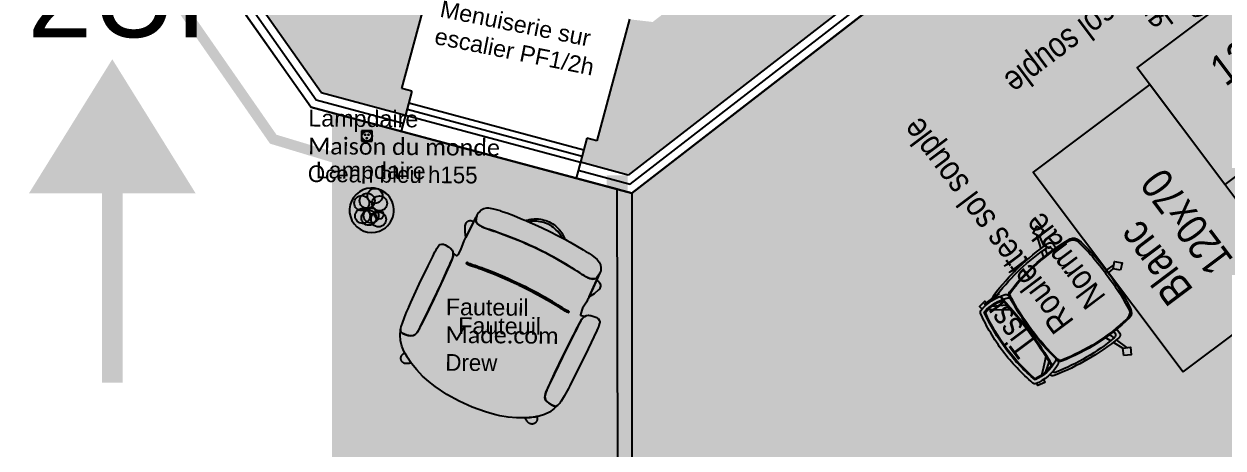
# Model space of a CAD drawing. Extents: x -28.9 to 23.3, y -8.4 to 57.6.
# Drawn here: x -0.41 to 5.34, y 9.2 to 11.23 of the extents above; entities that cross this region are included whole.
import ezdxf
from ezdxf.enums import TextEntityAlignment as Align

# ---------------------------------------------------------------- set-up
doc = ezdxf.new("R2010")
doc.units = 0
doc.header["$LTSCALE"] = 0.001
doc.linetypes.add('CACHE', pattern=[0.375, 0.25, -0.125])
doc.linetypes.add('HIDDEN', pattern=[9.525, 6.35, -3.175])
for name, color, linetype in [('00-SECURITE UP', 12, 'Continuous'), ('01-FAC_CHASSIS EXI', 4, 'Continuous'), ('01-STR_MACONNERIE_HACH', 252, 'Continuous'), ('02-ISOLATION', 6, 'ISOLATION'), ('_ANNO-CONCEPT-T', 7, 'Continuous'), ('A-Etiq_Mob', 7, 'Continuous'), ('A-Etiquettes', 7, 'Continuous'), ('A-legende', 7, 'Continuous')]:
    doc.layers.add(name, color=color, linetype=linetype)
for name, color, linetype, true_color in [('04-MOBILIER', 1, 'Continuous', 0xff0000), ('A-mobilier', 7, 'Continuous', 0x666666), ('A-MOQUETTE', 7, 'Continuous', 0xe5ecff), ('A-projet', 7, 'Continuous', 0x5b6280), ('CONST MOB', 40, 'Continuous', 0xffbf00), ('couleur siege', 1, 'Continuous', 0xff0000), ('Exit- 04-ZON-PLATEAU DE BUREAU', 7, 'Continuous', 0xffc20a)]:
    doc.layers.add(name, color=color, linetype=linetype, true_color=true_color)
doc.layers.add('plafond', color=5, linetype='Continuous', lineweight=25, true_color=0x0000ff)
doc.layers.get('CONST MOB').off()
doc.styles.add('ARIAL', font='arial.ttf')
doc.styles.add('ROMAND', font='romand', dxfattribs={"width": 0.7})
doc.styles.get("Standard").update_dxf_attribs({"font": 'ARIALN.TTF'})
doc.linetypes.add('ISOLATION', pattern='A,0.00254,-2.54,[134,ltypeshp.shx,S=2.54,R=0,X=-2.54,Y=0],-5.08,[134,ltypeshp.shx,S=2.54,R=180,X=2.54,Y=0],-2.54', length=10.16254)

# ---------------------------------------------------------------- blocks, each defined once
blk = doc.blocks.new('Poste127')
at = {"transparency": 33554582}
h = blk.add_hatch(color=256, dxfattribs=at)
h.dxf.hatch_style = 1
h.set_gradient(color1=(199, 200, 202), color2=(255, 246, 230), tint=1, name='CURVED')
h.paths.add_polyline_path([(0, 0.7), (0, 0), (1.2, 0), (1.2, 0.7)])
blk.add_lwpolyline([(0, 0.7), (0, 0), (1.2, 0), (1.2, 0.7)], close=True)
at = {"layer": 'A-Etiq_Mob'}
for tag, p in [('FINITION', (0.2839, 0.4213)), ('DIM', (0.2839, 0.1804))]:
    blk.add_attdef(tag, p, '', height=0.15, dxfattribs=at)
blk = doc.blocks.new('chaise')
at = {"layer": 'A-mobilier', "ltscale": 0.1, "true_color": 0xc7c8ca}
h = blk.add_hatch(color=9, dxfattribs=at)
h.dxf.hatch_style = 1
h.paths.add_polyline_path([(0.2715, 0.4556, 0.30076), (0.2358, 0.4895, 0.043342), (0.0082, 0.5092, 0.043342), (-0.2194, 0.4895, 0.300759), (-0.2552, 0.4556, 0.09791), (-0.2229, 0.027, 0.292085), (-0.2069, 0.0126, 0.040929), (0.0082, -0.005, 0.040929), (0.2232, 0.0126, 0.292085), (0.2392, 0.027, 0.09791)])
h.paths.add_polyline_path([(0.159, -0.0239, 0.015765), (0.0082, -0.0177, 0.016739), (-0.152, -0.0246), (-0.1896, -0.0691), (-0.2181, -0.1033, 0.040824), (-0.2135, -0.1418, 0.054873), (0.0082, -0.1666, 0.054873), (0.2298, -0.1418, 0.02252), (0.2331, -0.1206), (0.2189, -0.1014)])
h.paths.add_polyline_path([(0.1912, -0.0264, 0.003373), (0.159, -0.0239), (0.2189, -0.1014), (0.2331, -0.1206, 0.02535), (0.2346, -0.0966)])
h.paths.add_polyline_path([(0.2255, -0.0296, 0.0036), (0.1912, -0.0264), (0.2346, -0.0966, 0.0714)])
h.paths.add_polyline_path([(-0.152, -0.0246, 0.003505), (-0.1854, -0.0274), (-0.196, -0.0428), (-0.2174, -0.0745, 0.030269), (-0.2181, -0.1033), (-0.1896, -0.0691)])
h.paths.add_polyline_path([(-0.1854, -0.0274, 0.002494), (-0.2092, -0.0296, 0.048116), (-0.2174, -0.0745), (-0.196, -0.0428)], flags=17)
at = {"layer": 'A-mobilier'}
for p, q in [((0.004, 0.5092), (0.0064, 0.5428)), ((0.0216, 0.5582), (0.0229, 0.5092)), ((-0.3737, 0.3493), (-0.3075, 0.3301)), ((-0.3078, 0.3082), (-0.3629, 0.3302)), ((-0.2919, 0.3255), (-0.2834, 0.3231)), ((-0.2624, 0.3653), (-0.2871, 0.3653)), ((-0.2629, 0.3453), (-0.2718, 0.3453)), ((0.2787, 0.3653), (0.3035, 0.3653)), ((0.2793, 0.3453), (0.2882, 0.3453)), ((0.324, 0.3205), (0.3784, 0.3337)), ((0.3978, 0.3247), (0.3241, 0.2982)), ((0.3093, 0.2929), (0.2787, 0.2819)), ((0.2794, 0.3097), (0.3086, 0.3167)), ((-0.2174, -0.0745), (-0.196, -0.0428)), ((-0.2416, -0.0656), (-0.2409, -0.0656)), ((-0.1896, -0.0691), (-0.2193, -0.1048)), ((0.2331, -0.1206), (0.2189, -0.1014)), ((0.258, -0.0656), (0.2572, -0.0656))]:
    blk.add_line(p, q, dxfattribs=at)
at = {"layer": 'A-mobilier', "linetype": 'HIDDEN'}
for p, q in [((-0.2834, 0.3231), (-0.2632, 0.3171)), ((-0.2627, 0.2897), (-0.2927, 0.3021)), ((-0.196, -0.0428), (-0.1854, -0.0274)), ((-0.152, -0.0246), (-0.1896, -0.0691)), ((0.2189, -0.1014), (0.159, -0.0239)), ((0.1912, -0.0264), (0.2346, -0.0966))]:
    blk.add_line(p, q, dxfattribs=at)
at = {"layer": 'A-mobilier'}
for points in [[(-0.0236, 0.5701), (0.0064, 0.5428), (0.034, 0.572), (0.003, 0.5998)], [(-0.3982, 0.3102), (-0.3631, 0.331), (-0.3829, 0.3656), (-0.418, 0.3448)], [(0.3951, 0.3712), (0.3784, 0.3337), (0.4152, 0.3167), (0.4319, 0.3542)]]:
    blk.add_lwpolyline(points, close=True, dxfattribs=at)
for points in [[(-0.2428, -0.1092), (-0.2592, -0.1129), (-0.2503, -0.1525), (-0.2373, -0.1499)], [(0.2547, -0.145), (0.2745, -0.1474), (0.2795, -0.1069), (0.2594, -0.1049)]]:
    blk.add_lwpolyline(points, dxfattribs=at)
for centre, radius, start, end in [((0.8449, 0.323), 1.1081, 173.12775, 195.49585), ((-0.2117, 0.4455), 0.0447, 99.9272, 166.88346), ((-0.203, 0.4342), 0.0495, 115.9014, 169.32984), ((-0.0186, -0.6869), 1.1836, 88.70463, 100.02355), ((0.0082, -0.8109), 1.3202, 89.99999, 99.92701), ((0.0082, -0.8109), 1.3202, 80.07299, 90.00001), ((0.0349, -0.6869), 1.1836, 79.97645, 91.29537), ((0.2281, 0.4455), 0.0447, 13.11654, 80.0728), ((-0.8286, 0.323), 1.1081, 344.50415, 6.87225), ((0.2193, 0.4342), 0.0495, 10.67016, 64.0986), ((0.8449, 0.323), 1.1031, 173.73867, 195.3268), ((-0.8286, 0.323), 1.1031, 344.6732, 6.26133), ((1.0389, 0.3041), 1.3467, 178.21972, 195.28216), ((-0.2871, 0.3453), 0.02, 90, 178.21972), ((0.8419, 0.2723), 1.135, 177.27806, 195.5028), ((-0.2718, 0.3253), 0.02, 90, 177.27806), ((-0.8256, 0.2723), 1.135, 344.4972, 2.72194), ((-1.0226, 0.3041), 1.3467, 344.71784, 1.78028), ((0.2882, 0.3253), 0.02, 2.72194, 90), ((0.3035, 0.3453), 0.02, 1.78028, 90), ((-0.2071, -0.0076), 0.02, 80.75547, 159.0187), ((0.0196, -0.0945), 0.2428, 156.87025, 192.22581), ((-0.2036, 0.0323), 0.02, 195.49585, 260.6251), ((-0.1997, 0.0368), 0.02, 195.3268, 260.76651), ((0.0082, 1.3151), 1.3202, 260.6251, 270.00001), ((-0.1856, -0.0076), 0.02, 114.77846, 159.0187), ((0.0082, 1.3151), 1.3152, 260.76651, 270.00001), ((0.0082, 1.3151), 1.3152, 269.99999, 279.23349), ((0.0082, 1.3151), 1.3202, 269.99999, 279.3749), ((0.2019, -0.0076), 0.02, 20.9813, 65.22154), ((0.216, 0.0368), 0.02, 279.23349, 344.6732), ((-0.0032, -0.0945), 0.2428, 347.77419, 23.12975), ((0.2235, -0.0076), 0.02, 20.9813, 99.24453), ((0.22, 0.0323), 0.02, 279.3749, 344.50415), ((-0.2409, -0.0456), 0.02, 195.28216, 270), ((-0.2325, -0.0257), 0.02, 195.5028, 252.72935), ((0.0196, -0.0945), 0.2628, 159.0187, 193.9621), ((0.0196, -0.0945), 0.2378, 164.15559, 191.46034), ((0.0306, -2.412), 2.3994, 90.53628, 95.82876), ((0.0306, -2.412), 2.3944, 90.5374, 95.7482), ((-0.0143, -2.412), 2.3994, 84.17124, 89.46372), ((-0.0143, -2.412), 2.3944, 84.2518, 89.4626), ((-0.0032, -0.0945), 0.2378, 348.53966, 15.84441), ((-0.0032, -0.0945), 0.2628, 346.0379, 20.9813), ((0.2489, -0.0257), 0.02, 287.27065, 344.4972), ((0.2572, -0.0456), 0.02, 270, 344.71784), ((-0.2198, -0.1455), 0.02, 218.58905, 257.03355), ((0.01, 0.8526), 1.0442, 257.03355, 269.90038), ((0.01, 0.8526), 1.0242, 257.15462, 269.89843), ((0.01, 0.8526), 1.0192, 257.33463, 269.89793), ((0.0064, 0.8526), 1.0192, 270.10207, 282.66537), ((0.0064, 0.8526), 1.0242, 270.10157, 282.84538), ((0.0064, 0.8526), 1.0442, 270.09962, 282.96645), ((0.2362, -0.1455), 0.02, 282.96645, 321.41095)]:
    blk.add_arc(centre, radius, start, end, dxfattribs=at)
blk = doc.blocks.new('SiègeT1')
at = {"layer": 'couleur siege', "true_color": 0x8a6689}
for points in [[(-0.1936, 0.2235), (-0.0769, 0.2096), (0.0385, 0.2124), (0.1553, 0.2166), (0.1984, 0.2222), (0.2025, 0.2444), (0.2039, 0.282), (0.2012, 0.321), (0.1233, 0.3376), (0.0385, 0.3432), (-0.0227, 0.3446), (-0.0977, 0.3376), (-0.1492, 0.3307), (-0.1964, 0.3223), (-0.202, 0.3001), (-0.2006, 0.2653)], [(-0.2076, -0.2358), (-0.225, -0.2195), (-0.2335, -0.1968), (-0.2363, -0.14), (-0.2381, -0.076), (-0.2337, -0.0116), (-0.2278, 0.0448), (-0.218, 0.1023), (-0.2107, 0.1321), (-0.2013, 0.169), (-0.1966, 0.1769), (-0.184, 0.18), (-0.1205, 0.1883), (-0.0494, 0.1934), (0.0091, 0.1953), (0.0767, 0.1926), (0.1322, 0.1879), (0.1685, 0.1829), (0.1909, 0.1794), (0.1994, 0.1771), (0.2037, 0.1728), (0.2071, 0.1636), (0.2187, 0.1148), (0.2315, 0.0452), (0.2373, -0.0047), (0.2408, -0.0627), (0.2412, -0.1049), (0.2396, -0.159), (0.2364, -0.1973), (0.2345, -0.2097), (0.2289, -0.2196), (0.2221, -0.2289), (0.2135, -0.2344), (0.2067, -0.2363), (0.1752, -0.2419), (0.1139, -0.248), (0.0509, -0.2511), (-0.0505, -0.2518), (-0.1259, -0.2474), (-0.1911, -0.2375)]]:
    blk.add_hatch(color=8, dxfattribs=at).paths.add_polyline_path(points)
at = {"extrusion": (0, 0, -1), "xscale": 0.8999999999999986, "yscale": 0.8999999999999986, "zscale": -0.9, "rotation": 180}
blk.add_blockref('chaise', (0.0055, 0.195), dxfattribs=at)
at = {"layer": 'A-Etiq_Mob', "style": 'ROMAND', "width": 0.7}
for tag, p in [('FINITION', (-0.0791, 0.1775)), ('PIETEMENT', (-0.0914, -0.031)), ('ASSISE', (-0.0883, -0.2242)), ('COULEUR', (-0.1036, -0.4236))]:
    blk.add_attdef(tag, p, '', height=0.15, dxfattribs=at)
blk = doc.blocks.new('Xref-R1-2018-11')
at = {"layer": '00-SECURITE UP'}
h = blk.add_hatch(color=256, dxfattribs=at)
h.dxf.hatch_style = 1
h.paths.add_polyline_path([(2.3346, 3.5527), (2.7346, 3.5527), (3.1346, 3.5527), (2.7346, 4.1964)])
at = {"layer": '01-STR_MACONNERIE_HACH'}
h = blk.add_hatch(color=256, dxfattribs=at)
h.dxf.hatch_style = 1
h.paths.add_polyline_path([(-9.9079, 6.5986), (-9.8547, 6.5982), (-9.8543, 6.6582), (-9.9043, 6.6585), (-9.9023, 6.9761), (-10.8947, 6.9824), (-10.8967, 6.6649), (-10.9467, 6.6652), (-10.9471, 6.6052), (-10.8943, 6.6049), (-10.8705, 6.3609), (-9.9349, 6.3549)])
h.paths.add_polyline_path([(-6.9594, 6.9572), (-8.5844, 6.9676), (-8.5864, 6.6501), (-8.6364, 6.6504), (-8.6368, 6.5904), (-8.5841, 6.5901), (-8.5602, 6.3461), (-6.992, 6.3361), (-6.965, 6.5797), (-6.9118, 6.5794), (-6.9114, 6.6394), (-6.9614, 6.6397)])
h.paths.add_polyline_path([(-3.9843, 6.9382), (-5.6415, 6.9488), (-5.6435, 6.6313), (-5.6935, 6.6316), (-5.6939, 6.5716), (-5.6412, 6.5713), (-5.6173, 6.3273), (-4.0169, 6.317), (-3.99, 6.5607), (-3.9367, 6.5604), (-3.9364, 6.6204), (-3.9864, 6.6207)])
h.paths.add_polyline_path([(-1.6714, 6.9234), (-2.6665, 6.9298), (-2.6685, 6.6123), (-2.7185, 6.6126), (-2.7189, 6.5526), (-2.6661, 6.5522), (-2.6423, 6.3082), (-1.704, 6.3022), (-1.677, 6.5459), (-1.6238, 6.5456), (-1.6234, 6.6056), (-1.6734, 6.6059)])
h.paths.add_polyline_path([(1.2391, 6.9048), (-0.3535, 6.915), (-0.3555, 6.5975), (-0.4055, 6.5978), (-0.4059, 6.5378), (-0.3532, 6.5375), (-0.3294, 6.2934), (1.2351, 6.2834), (1.2366, 6.5273), (1.2866, 6.527), (1.287, 6.587), (1.237, 6.5873)])
h.paths.add_polyline_path([(4.2613, 4.563), (4.0393, 4.878), (3.7941, 4.7052), (3.7437, 4.6696), (3.4414, 4.4566), (3.7374, 4.0365), (4.1422, 3.9277), (4.1734, 4.0436), (4.1251, 4.0566)])
h.paths.add_polyline_path([(6.4828, 4.6253), (6.3626, 4.8262), (6.4048, 4.8588), (6.368, 4.9062), (6.3372, 4.8824), (6.2044, 5.0537), (5.3291, 4.3754), (5.2181, 4.3882), (5.0613, 3.8049), (5.013, 3.8178), (4.9819, 3.702), (5.2116, 3.6402)])
edge = h.paths.add_edge_path()
edge.add_line((8.8998, 6.4983), (8.8988, 6.5))
edge.add_line((8.8988, 6.5), (11.0135, 3.6771))
edge.add_arc((11.3803, 2.3662), 1.3612, 46.88516, 105.63257, ccw=False)
edge.add_line((12.3107, 3.3599), (9.1783, 7.5308))
edge.add_line((9.1783, 7.5308), (8.6276, 7.1267))
edge.add_line((8.6276, 7.1267), (8.7221, 7.0047))
edge.add_line((8.7221, 7.0047), (7.5965, 6.1325))
edge.add_line((7.5965, 6.1325), (7.7293, 5.9611))
edge.add_line((7.7293, 5.9611), (7.698, 5.9369))
edge.add_line((7.698, 5.9369), (7.7348, 5.8895))
edge.add_line((7.7348, 5.8895), (7.7825, 5.9264))
edge.add_line((7.7825, 5.9264), (7.947, 5.7599))
edge.add_line((7.947, 5.7599), (8.5107, 6.1968))
edge.add_line((8.5107, 6.1968), (8.5095, 6.1984))
edge.add_line((8.5095, 6.1984), (8.5108, 6.1969))
edge.add_line((8.5108, 6.1969), (8.8998, 6.4983))
edge = h.paths.add_edge_path()
edge.add_line((12.594, 2.9826), (12.3107, 3.3599))
edge.add_arc((11.3803, 2.3662), 1.3612, 46.88516, 105.63257)
edge.add_line((11.0135, 3.6771), (12.5352, 1.6457))
edge.add_arc((11.3803, 2.3662), 1.3612, 328.04267, 359.26904)
edge.add_arc((11.3803, 2.3662), 1.3612, 359.26904, 386.92775)
edge = h.paths.add_edge_path()
edge.add_arc((11.3803, 2.3662), 1.3612, -0.73096, 26.92775, ccw=False)
edge.add_arc((11.3803, 2.3662), 1.3612, 328.04267, 359.26904, ccw=False)
edge.add_line((12.5352, 1.6457), (16.884, -4.1595))
edge.add_line((16.884, -4.1595), (16.1904, -4.6804))
edge.add_line((16.1904, -4.6804), (16.2944, -4.8341))
edge.add_line((16.2944, -4.8341), (16.2458, -4.8706))
edge.add_line((16.2458, -4.8706), (16.2818, -4.9185))
edge.add_line((16.2818, -4.9185), (16.3361, -4.8777))
edge.add_line((16.3361, -4.8777), (16.4203, -4.9898))
edge.add_line((16.4203, -4.9898), (16.932, -4.6055))
edge.add_line((16.932, -4.6055), (17.1197, -4.6902))
edge.add_line((17.1197, -4.6902), (17.9104, -4.0965))
edge.add_line((17.9104, -4.0965), (12.594, 2.9826))
h.paths.add_polyline_path([(14.898, -6.1331), (15.4052, -5.7522), (15.321, -5.6401), (15.3753, -5.5993), (15.3393, -5.5513), (15.2911, -5.5876), (15.286, -5.5815), (15.1725, -5.4448), (14.0287, -6.3038), (14.155, -6.4832), (14.1064, -6.5197), (14.1425, -6.5676), (14.1968, -6.5268), (14.3689, -6.7561), (14.4424, -6.7009), (14.4957, -6.772), (14.616, -6.6817), (14.6553, -6.734), (14.8855, -6.5612), (14.7928, -6.4377), (14.9377, -6.3289)])
h.paths.add_polyline_path([(13.3381, -7.6413), (13.2848, -7.5703), (13.409, -7.477), (13.2369, -7.2477), (13.2912, -7.2069), (13.2552, -7.159), (13.207, -7.1952), (13.0693, -7.0231), (12.0278, -7.8065), (12.1544, -7.9862), (12.1058, -8.0227), (12.1418, -8.0707), (12.1962, -8.0299), (12.3681, -8.2587), (12.5358, -8.1328), (12.5892, -8.2038), (12.8542, -8.0048), (12.8935, -8.0571), (13.1093, -7.8951), (13.07, -7.8427)])
h.paths.add_polyline_path([(11.2287, -8.7564), (11.283, -8.7156), (11.247, -8.6676), (11.1988, -8.7039), (11.06, -8.5304), (10.0749, -9.2731), (10.0749, -9.2731), (10.0653, -9.2803), (10.1905, -9.4582), (10.1199, -9.5112), (10.156, -9.5592), (10.2103, -9.5184), (10.3836, -9.7491), (10.5241, -9.6436), (10.5775, -9.7146), (10.8405, -9.5171), (10.8798, -9.5694), (11.0956, -9.4074), (11.0563, -9.355), (11.3304, -9.1492), (11.277, -9.0781), (11.4006, -8.9853)])
h.paths.add_polyline_path([(9.2725, -10.5835), (9.4124, -10.4784), (9.2391, -10.2477), (9.2934, -10.2069), (9.2574, -10.1589), (9.1872, -10.2117), (9.0513, -10.0418), (8.1252, -10.7373), (8.2507, -10.9182), (8.1842, -10.9682), (8.2202, -11.0161), (8.2746, -10.9753), (8.4463, -11.204), (8.5752, -11.1071), (8.6286, -11.1782), (8.8718, -10.9956), (8.9111, -11.0479), (9.1269, -10.8859), (9.0876, -10.8335), (9.3259, -10.6545)])
h.paths.add_polyline_path([(7.3912, -11.9963), (7.5006, -11.9142), (7.3289, -11.6855), (7.3832, -11.6448), (7.3472, -11.5968), (7.281, -11.6465), (7.1435, -11.4746), (6.3233, -12.0905), (6.4525, -12.2767), (6.3735, -12.3361), (6.4095, -12.384), (6.4638, -12.3433), (6.6317, -12.5667), (6.6939, -12.52), (6.7473, -12.5911), (6.9904, -12.4085), (7.0298, -12.4608), (7.2456, -12.2987), (7.2062, -12.2464), (7.4446, -12.0674)])
h.paths.add_polyline_path([(5.6249, -13.3229), (5.6781, -13.2829), (5.5103, -13.0594), (5.5646, -13.0186), (5.5286, -12.9706), (5.4496, -13.0299), (5.308, -12.853), (5.0721, -13.0302), (4.5022, -13.0229), (4.4995, -13.2355), (4.4495, -13.2349), (4.4488, -13.2949), (4.4987, -13.2955), (4.4948, -13.6023), (4.7391, -13.6054), (4.7378, -13.704), (4.8992, -13.7061), (4.8984, -13.7758), (5.2994, -13.7809), (5.621, -13.5394), (5.6048, -13.469), (5.6878, -13.4067)])
h.paths.add_polyline_path([(3.3163, -13.0078), (2.4349, -12.9966), (2.4323, -13.1997), (2.3823, -13.1991), (2.3816, -13.2591), (2.4315, -13.2597), (2.4275, -13.5759), (2.5342, -13.5773), (2.5334, -13.6459), (2.7266, -13.6484), (2.7258, -13.7117), (2.9974, -13.7152), (2.9982, -13.6518), (3.1803, -13.6542), (3.1811, -13.5855), (3.3089, -13.5871), (3.3128, -13.2804), (3.3628, -13.281), (3.3636, -13.221), (3.3136, -13.2204)])
h.paths.add_polyline_path([(1.2489, -12.9814), (-0.6014, -12.9578), (-0.6289, -13.1654), (-0.697, -13.1645), (-0.6964, -13.2245), (-0.6478, -13.2251), (-0.6518, -13.5366), (-0.6146, -13.5371), (-0.6155, -13.6057), (-0.4283, -13.6081), (-0.4291, -13.6715), (-0.1553, -13.675), (-0.1545, -13.6116), (0.0332, -13.614), (0.0345, -13.5097), (0.5318, -13.516), (0.5305, -13.6204), (0.7014, -13.6225), (0.7006, -13.6859), (0.9641, -13.6893), (0.9649, -13.6259), (1.1422, -13.6282), (1.1431, -13.5595), (1.2416, -13.5608), (1.2456, -13.2446), (1.2956, -13.2452), (1.2963, -13.1852), (1.2464, -13.1846)])
h.paths.add_polyline_path([(-2.051, -12.9393), (-2.894, -12.9286), (-2.9234, -13.1503), (-2.9915, -13.1494), (-2.9923, -13.2094), (-2.9423, -13.21), (-2.9461, -13.5073), (-2.8104, -13.5091), (-2.8113, -13.5777), (-2.6251, -13.5801), (-2.6259, -13.6435), (-2.3569, -13.6469), (-2.3561, -13.5835), (-2.1592, -13.586), (-2.1583, -13.5174), (-2.0358, -13.519), (-2.0318, -13.2075), (-1.9629, -13.2084), (-1.9621, -13.1484), (-2.0288, -13.1475)])
h.paths.add_polyline_path([(-4.3499, -13.1921), (-4.2574, -13.1933), (-4.2566, -13.1333), (-4.3233, -13.1324), (-4.347, -12.91), (-5.9186, -12.89), (-5.9511, -13.1353), (-6.0192, -13.1344), (-6.02, -13.1944), (-5.97, -13.195), (-5.9717, -13.3223), (-5.41, -13.3295), (-5.4119, -13.4759), (-5.3505, -13.4767), (-5.3516, -13.5665), (-5.099, -13.5697), (-5.1, -13.6461), (-4.784, -13.6502), (-4.7831, -13.5737), (-4.5202, -13.5771), (-4.519, -13.4873), (-4.3537, -13.4894)])
h.paths.add_polyline_path([(-10.3349, -12.8336), (-11.1808, -12.8229), (-11.2133, -13.0681), (-11.2814, -13.0673), (-11.2822, -13.1273), (-11.2323, -13.1279), (-11.2362, -13.4341), (-11.0899, -13.436), (-11.0909, -13.5137), (-10.8922, -13.5162), (-10.893, -13.5758), (-10.6219, -13.5792), (-10.6211, -13.5197), (-10.4225, -13.5222), (-10.4215, -13.4445), (-10.2967, -13.4461), (-10.2928, -13.1399), (-10.2428, -13.1405), (-10.242, -13.0805), (-10.3087, -13.0797)])
edge = h.paths.add_edge_path()
edge.add_line((2.5716, 5.6909), (3.1695, 6.1123))
edge.add_line((3.1695, 6.1123), (3.0138, 6.3333))
edge.add_arc((1.8436, 5.4114), 1.4897, 38.23232, 77.61848)
edge.add_line((2.1631, 6.8664), (2.163, 6.8989))
edge.add_line((2.163, 6.8989), (1.9782, 6.9001))
edge.add_line((1.9782, 6.9001), (1.9761, 6.5826))
edge.add_line((1.9761, 6.5826), (1.9261, 6.5829))
edge.add_line((1.9261, 6.5829), (1.9257, 6.5229))
edge.add_line((1.9257, 6.5229), (1.9757, 6.5226))
edge.add_line((1.9757, 6.5226), (1.9742, 6.2787))
edge.add_line((1.9742, 6.2787), (2.1582, 6.2775))
edge.add_line((2.1582, 6.2775), (2.5716, 5.6909))
h.paths.add_polyline_path([(-13.5351, -3.4062), (-13.5351, -4.4062)], flags=17)
h.paths.add_polyline_path([(-13.5351, -3.4062), (-12.9038, -3.4062), (-12.8388, 0.0746), (-12.8359, 0.23), (-12.8289, 0.6049), (-12.8252, 0.8044), (-12.7212, 6.3727), (-12.2452, 6.3697), (-12.2182, 6.6133), (-12.165, 6.613), (-12.1646, 6.673), (-12.2146, 6.6733), (-12.2125, 6.9908), (-12.9153, 6.9953), (-12.913, 7.3501), (-13.403, 7.3532), (-13.7905, -13.4015), (-13.2871, -13.4079), (-13.2881, -13.4856), (-13.1001, -13.488), (-13.1009, -13.5476), (-12.8417, -13.5509), (-12.8117, -13.4917), (-12.6419, -13.4939), (-12.6405, -13.3837), (-12.6008, -13.3842), (-12.5973, -13.1105), (-12.5473, -13.1111), (-12.5465, -13.0511), (-12.6132, -13.0503), (-12.6395, -12.8042), (-13.0792, -12.7986), (-12.9225, -4.4062), (-13.5351, -4.4062)])
for p, q in [((6.4828, 4.6253), (5.2116, 3.6402)), ((4.1251, 4.0566), (4.2613, 4.563)), ((3.7374, 4.0365), (3.4414, 4.4566)), ((5.2181, 4.3882), (5.0613, 3.8049)), ((3.7374, 4.0365), (4.1422, 3.9277)), ((4.1734, 4.0436), (4.1251, 4.0566)), ((4.1734, 4.0436), (4.1422, 3.9277)), ((5.013, 3.8178), (4.9819, 3.702)), ((5.0613, 3.8049), (5.013, 3.8178)), ((4.9824, 3.7018), (4.9819, 3.702)), ((5.2116, 3.6402), (4.9824, 3.7018))]:
    blk.add_line(p, q)
at = {"layer": '00-SECURITE UP', "const_width": 0.1}
blk.add_lwpolyline([(2.7346, 2.6437), (2.7346, 3.5527), (2.7346, 3.5527), (2.7346, 3.5527)], dxfattribs=at)
at = {"layer": '01-FAC_CHASSIS EXI'}
for points in [[(4.9979, 3.7598), (4.1578, 3.9856)], [(4.1422, 3.9277), (4.9824, 3.7018)], [(4.15, 3.9567), (4.9901, 3.7308)]]:
    blk.add_lwpolyline(points, dxfattribs=at)
at = {"layer": '02-ISOLATION', "linetype": 'Continuous'}
for points in [[(3.376, 4.4105), (3.6887, 3.9668), (5.2292, 3.5526), (8.949, 6.4352)], [(4.1422, 3.9277), (4.1214, 3.8504)], [(4.9824, 3.7018), (4.9616, 3.6246)]]:
    blk.add_lwpolyline(points, dxfattribs=at)
at = {"layer": '02-ISOLATION', "linetype": 'ISOLATION', "ltscale": 0.004}
for points in [[(4.972, 3.6632), (5.2204, 3.5964), (6.5073, 4.5937)], [(3.4087, 4.4336), (3.713, 4.0017), (4.1318, 3.8891)]]:
    blk.add_lwpolyline(points, dxfattribs=at)
at = {"insert": (4.3192, 4.4798), "char_height": 0.08, "width": 1.472401, "attachment_point": 1, "rotation": 348.63784}
blk.add_mtext('{\\fArial|b0|i0|c0|p34;Menuiserie sur \\Pescalier PF1/2h}', dxfattribs=at)
at = {"layer": '00-SECURITE UP', "insert": (2.3274, 4.7022), "char_height": 0.4, "width": 25.873028, "attachment_point": 1, "line_spacing_factor": 0.8, "style": 'ARIAL'}
blk.add_mtext('2UP', dxfattribs=at)
blk = doc.blocks.new('PC16A-1M')
at = {"color": 0}
for p, q in [((-1.56, 1.5), (-1.56, -1.47)), ((1.46, 1.5), (-1.56, 1.5)), ((1.46, -1.47), (1.46, 1.5)), ((-1.56, -1.47), (1.46, -1.47))]:
    blk.add_line(p, q, dxfattribs=at)
for centre, radius in [((0, 0), 1.46), ((-0.48, 0.43), 0.146), ((0.47, 0.41), 0.146), ((-0.03, -0.59), 0.146)]:
    blk.add_circle(centre, radius, dxfattribs=at)
blk = doc.blocks.new('A$C26BA508A')
at = {"layer": '04-MOBILIER'}
for points in [[(31.86, 26.45), (32.87, 26.4), (33.13, 26.37), (33.26, 26.36), (33.43, 26.33), (34.09, 26.22), (34.73, 26.06), (35.35, 25.86), (35.96, 25.64), (36.54, 25.37), (37.1, 25.08), (37.63, 24.76), (37.89, 24.59), (37.95, 24.54), (37.98, 24.52), (38.01, 24.5), (38.14, 24.41), (38.26, 24.32), (38.29, 24.3), (38.32, 24.29), (38.37, 24.28), (38.6, 24.27), (39.51, 24.21), (39.29, 24.42), (39.24, 24.47), (39.23, 24.48), (39.18, 24.52), (39.07, 24.63), (38.59, 25.03), (38.08, 25.41), (37.55, 25.77), (36.98, 26.09), (36.38, 26.39), (35.76, 26.65), (35.11, 26.88), (34.43, 27.06), (33.75, 27.2), (33.05, 27.3), (32.87, 27.32), (32.8, 27.33), (32.75, 27.33), (32.57, 27.34), (31.86, 27.37), (31.15, 27.34), (30.97, 27.33), (30.93, 27.33), (30.86, 27.32), (30.68, 27.3), (29.98, 27.2), (29.29, 27.06), (28.62, 26.88), (27.97, 26.65), (27.34, 26.39), (26.74, 26.09), (26.18, 25.77), (25.64, 25.41), (25.13, 25.03), (24.66, 24.63), (24.54, 24.52), (24.5, 24.48), (24.49, 24.47), (24.43, 24.42), (24.22, 24.21), (25.12, 24.27), (25.35, 24.28), (25.41, 24.29), (25.44, 24.3), (25.47, 24.32), (25.59, 24.41), (25.71, 24.5), (25.74, 24.52), (25.77, 24.54), (25.84, 24.59), (26.09, 24.76), (26.63, 25.08), (27.18, 25.37), (27.77, 25.64), (28.37, 25.86), (29, 26.06), (29.64, 26.22), (30.29, 26.33), (30.46, 26.36), (30.6, 26.37), (30.85, 26.4), (31.86, 26.45)], [(55.48, 16.59), (55.52, 16.66), (55.54, 16.69), (55.54, 16.71), (55.57, 16.77), (55.63, 16.95), (55.83, 17.72), (55.88, 18.47), (55.86, 19.2), (55.85, 19.38), (55.84, 19.49), (55.79, 19.74), (55.42, 20.73), (54.77, 21.6), (53.93, 22.26), (53.45, 22.49), (52.87, 22.69), (51.69, 23.02), (49.27, 23.45), (49.09, 23.47), (48.76, 23.5), (48.11, 23.57), (46.8, 23.7), (44.18, 23.93), (41.56, 24.1), (40.25, 24.17), (39.6, 24.21), (39.06, 24.24), (34.91, 24.42), (30.76, 24.43), (26.6, 24.35), (24.53, 24.23), (23.96, 24.2), (23.3, 24.17), (21.99, 24.09), (16.75, 23.68), (15.45, 23.55), (14.79, 23.48), (14.52, 23.45), (14.37, 23.44), (13.16, 23.26), (10.77, 22.66), (10.2, 22.46), (9.73, 22.22), (8.9, 21.55), (8.28, 20.67), (7.92, 19.67), (7.88, 19.45), (7.87, 19.36), (7.87, 19.18), (7.85, 18.81), (7.84, 18.08), (7.99, 17.31), (8.1, 16.93), (8.17, 16.74), (8.18, 16.71), (8.22, 16.64), (8.3, 16.5), (8.8, 16), (9.42, 15.7), (10.12, 15.55), (10.54, 15.5), (11.08, 15.48), (11.72, 15.5), (12.46, 15.55), (13.25, 15.64), (13.67, 15.69), (13.82, 15.71), (13.88, 15.72), (13.91, 15.72), (13.99, 15.73), (14.18, 15.76), (14.57, 15.81), (15.31, 15.91), (16.62, 16.07), (17.83, 16.2), (20.27, 16.45), (25.16, 16.79), (26.33, 16.84), (27.29, 16.88), (28.18, 16.91), (29.29, 16.93), (30.61, 16.95), (32.16, 16.96), (33.64, 16.95), (34.88, 16.92), (35.9, 16.9), (36.77, 16.87), (37.81, 16.82), (39.02, 16.76), (43.91, 16.41), (46.35, 16.15), (47.57, 16.01), (48.96, 15.84), (49.74, 15.73), (49.81, 15.72), (49.82, 15.72), (49.82, 15.72), (49.85, 15.72), (49.86, 15.71), (50.35, 15.65), (50.7, 15.61), (51.13, 15.56), (51.47, 15.53), (52.21, 15.49), (52.82, 15.49), (53.35, 15.52), (53.71, 15.56), (54.41, 15.74), (55.01, 16.06), (55.48, 16.59)], [(16.52, 16.06), (15.54, 15.94), (14.43, 15.79), (13.91, 15.72), (13.9, 15.72), (13.88, 15.72), (13.52, 15.67), (12.96, 15.6), (11.78, 15.5), (10.84, 15.49), (10.14, 15.54), (9.1, 15.83), (8.66, 16.1), (8.3, 16.5), (8.18, 16.71), (8.12, 16.88), (8.03, 17.17), (7.89, 17.75), (7.84, 18.04), (7.83, 18.11), (7.82, 17.72), (7.78, 16.79), (7.68, 13.08), (7.61, 9.37), (7.61, 9.01), (7.61, 8.79), (7.63, 8.35), (7.67, 7.49), (7.82, 5.75), (7.93, 4.89), (7.94, 4.5), (7.74, 2.99), (7.5, 2.4), (7.38, 2.32), (7.15, 2.37), (6.69, 2.49), (6.29, 2.6), (6.13, 2.65), (5.97, 2.72), (5.94, 2.72), (5.97, 2.68), (6.09, 2.47), (6.42, 1.55), (6.58, 0.59), (6.64, -0.39), (6.65, -0.88), (6.65, -1.13), (6.65, -1.31), (6.65, -1.41), (6.65, -1.47), (6.65, -1.5), (6.65, -1.5), (6.65, -1.6), (6.66, -1.91), (6.68, -2.54), (6.71, -3.8), (6.87, -13.87), (6.82, -23.95), (6.8, -25.21), (6.79, -25.83), (6.79, -25.99), (6.79, -26.01), (6.79, -26.01), (6.79, -26.03), (6.79, -26.08), (6.79, -26.17), (6.79, -26.43), (6.78, -26.85), (6.73, -27.69), (6.59, -28.52), (6.28, -29.31), (5.73, -29.98), (5.03, -30.37), (4.26, -30.58), (2.77, -30.76), (2.19, -30.74), (1.9, -30.71), (1.71, -30.68), (1.39, -30.53), (1.14, -30.27), (0.94, -29.86), (0.92, -29.78), (0.9, -29.74), (0.9, -29.73), (0.9, -29.73), (0.9, -29.73), (0.94, -29.87), (1.64, -31.66), (2.6, -33.35), (3.82, -34.88), (5.24, -36.2), (6.01, -36.77), (6.41, -37.03), (6.99, -37.42), (9.53, -38.95), (12.2, -40.25), (14.98, -41.32), (17.84, -42.14), (19.28, -42.45), (20.58, -42.71), (23.05, -43.14), (28.06, -43.66), (33.08, -43.77), (38.1, -43.46), (43.07, -42.72), (44.35, -42.47), (45.8, -42.16), (48.65, -41.35), (51.44, -40.29), (54.11, -38.99), (56.66, -37.47), (57.26, -37.06), (57.66, -36.81), (58.44, -36.24), (59.87, -34.93), (61.09, -33.4), (62.06, -31.71), (62.76, -29.93), (62.82, -29.73), (62.82, -29.73), (62.82, -29.73), (62.82, -29.74), (62.82, -29.75), (62.8, -29.8), (62.75, -29.93), (62.55, -30.32), (62.3, -30.56), (61.96, -30.7), (61.71, -30.73), (61.24, -30.76), (60.53, -30.74), (59.79, -30.65), (59.42, -30.57), (59.24, -30.52), (59.21, -30.52), (58.53, -30.31), (57.81, -29.82), (57.34, -29.1), (57.09, -28.29), (56.97, -27.45), (56.94, -26.62), (56.93, -26.13), (56.93, -26.04), (56.93, -26.01), (56.93, -25.99), (56.92, -25.36), (56.9, -24.1), (56.86, -19.06), (56.91, -8.99), (57.01, -3.95), (57.08, -1.5), (57.08, -1.47), (57.07, -1.1), (57.18, 0.86), (57.38, 1.82), (57.77, 2.7), (57.79, 2.73), (57.52, 2.62), (57.27, 2.55), (56.81, 2.43), (56.36, 2.32), (56.14, 2.54), (56.02, 2.83), (55.98, 2.98), (55.91, 3.33), (55.79, 4.87), (56.1, 8.33), (56.11, 8.76), (56.12, 8.98), (56.12, 9.31), (56.08, 11.17), (56, 14.88), (55.94, 16.73), (55.91, 17.66), (55.9, 18.12), (55.88, 18.05), (55.77, 17.46), (55.61, 16.89), (55.55, 16.71), (55.54, 16.7), (55.48, 16.59), (55.33, 16.37), (54.94, 16.01), (54.49, 15.77), (53.43, 15.53), (52.65, 15.48), (51.61, 15.52), (50.46, 15.64), (49.86, 15.71), (49.84, 15.72), (49.82, 15.72), (49.81, 15.72), (49.23, 15.8), (48.13, 15.94), (47.16, 16.06), (45.31, 16.27), (37.92, 16.82), (37.1, 16.85), (36.4, 16.88), (34.95, 16.92), (34.04, 16.94), (33, 16.95), (30.66, 16.95), (29.63, 16.94), (28.73, 16.92), (27.29, 16.88), (26.59, 16.85), (25.76, 16.82), (23.91, 16.72), (16.52, 16.06)], [(7.76, 15.9), (7.38, 15.92), (7, 15.88), (6.64, 15.76), (6.31, 15.58), (6.02, 15.33), (5.78, 15.04), (5.61, 14.7), (5.5, 14.33), (5.47, 13.96), (5.51, 13.58), (5.62, 13.22), (5.62, 13.22), (6.51, 11.32), (7.61, 9.55), (7.61, 9.55), (7.76, 15.9)], [(55.97, 15.9), (56.11, 9.55), (56.11, 9.55), (57.22, 11.32), (58.1, 13.22), (58.1, 13.22), (58.21, 13.58), (58.26, 13.96), (58.22, 14.33), (58.12, 14.7), (57.94, 15.04), (57.71, 15.33), (57.42, 15.58), (57.08, 15.76), (56.72, 15.88), (56.35, 15.92), (55.97, 15.9)], [(6.79, -26.23), (6.79, -26.1), (6.79, -26.02), (6.79, -26.01), (6.79, -26.01), (6.79, -26.01), (6.79, -26), (6.79, -25.93), (6.82, -24.04), (6.86, -20.26), (6.86, -12.7), (6.74, -5.14), (6.7, -3.25), (6.67, -2.3), (6.66, -1.83), (6.65, -1.59), (6.65, -1.5), (6.65, -1.5), (6.65, -1.46), (6.65, -1.37), (6.65, -1.1), (6.65, -0.92), (6.63, -0.19), (6.48, 1.28), (6.29, 1.99), (5.99, 2.65), (5.53, 3.2), (4.98, 3.56), (4.47, 3.74), (4.4, 3.76), (4.26, 3.8), (4.19, 3.82), (3.49, 3.96), (1.98, 4.07), (1.63, 4.06), (1.33, 3.99), (0.78, 3.69), (0.37, 3.21), (0.24, 2.93), (0.18, 2.72), (0.05, 1.89), (0.04, 1.68), (0.04, 1.57), (0.04, 1.56), (0.03, 1.36), (0.02, 0.9), (0, 0), (-0.1, -7.23), (-0.06, -14.46), (0.11, -21.69), (0.12, -21.89), (0.12, -21.95), (0.12, -22.08), (0.13, -22.35), (0.15, -22.87), (0.2, -23.91), (0.34, -26), (0.56, -28.08), (0.63, -28.59), (0.65, -28.71), (0.69, -28.88), (0.85, -29.56), (0.9, -29.73), (0.9, -29.74), (0.91, -29.76), (0.92, -29.79), (0.94, -29.85), (1.02, -30.05), (1.35, -30.5), (1.58, -30.64), (1.86, -30.71), (1.92, -30.72), (2.15, -30.74), (2.54, -30.76), (3.08, -30.75), (4.19, -30.59), (4.46, -30.53), (4.51, -30.51), (4.84, -30.43), (5.33, -30.24), (5.87, -29.86), (6.26, -29.34), (6.52, -28.76), (6.75, -27.51), (6.79, -26.23)], [(51.94, 1.7), (51.96, 1.53), (51.91, 1.41), (51.76, 1.35), (51.76, 1.35), (51.69, 1.35), (51.45, 1.34), (50.94, 1.35), (50.7, 1.35), (50.37, 1.37), (50, 1.41), (49.8, 1.44), (49.64, 1.46), (49.39, 1.49), (48.74, 1.57), (48.38, 1.61), (47.9, 1.67), (47.12, 1.76), (46.2, 1.85), (44.32, 2.03), (42.31, 2.18), (40.41, 2.3), (38.38, 2.4), (36.27, 2.48), (35.1, 2.5), (33.65, 2.53), (31.93, 2.54), (31.86, 2.54), (31.86, 2.54), (31.86, 2.54), (31.86, 2.54), (31.86, 2.54), (31.81, 2.54), (30.91, 2.53), (29.32, 2.52), (28.01, 2.49), (26.93, 2.46), (24.83, 2.38), (22.85, 2.28), (20.93, 2.15), (18.95, 1.99), (17.06, 1.8), (16.19, 1.71), (15.55, 1.64), (14.83, 1.55), (14.2, 1.47), (13.87, 1.43), (13.84, 1.42), (13.68, 1.4), (12.99, 1.35), (12.5, 1.34), (12, 1.35), (11.95, 1.35), (11.8, 1.43), (11.76, 1.53), (11.76, 1.62), (11.76, 1.62), (11.8, 1.71), (11.92, 1.78), (12.88, 1.79), (13.46, 1.82), (13.79, 1.86), (13.92, 1.87), (14.08, 1.89), (14.34, 1.93), (15.06, 2.02), (15.83, 2.11), (16.43, 2.18), (16.85, 2.22), (17.36, 2.27), (18.61, 2.4), (20.05, 2.52), (21.36, 2.62), (22.51, 2.7), (24.57, 2.81), (26.72, 2.9), (27.96, 2.93), (29.37, 2.96), (30.91, 2.98), (31.69, 2.98), (31.84, 2.98), (31.84, 2.98), (31.84, 2.98), (31.86, 2.98), (31.87, 2.98), (31.88, 2.98), (31.88, 2.98), (31.89, 2.98), (32.03, 2.98), (35.07, 2.95), (36.4, 2.92), (37.56, 2.88), (41.77, 2.66), (42.99, 2.58), (44.39, 2.46), (45.76, 2.34), (46.36, 2.28), (46.87, 2.22), (47.29, 2.18), (47.62, 2.14), (48.12, 2.08), (48.84, 2), (49.53, 1.91), (49.86, 1.87), (49.96, 1.85), (50.6, 1.8), (51.15, 1.78), (51.6, 1.78), (51.82, 1.78), (51.94, 1.7)], [(51.96, 1.62), (51.92, 1.73), (51.78, 1.78), (51.32, 1.78), (50.8, 1.79), (50.52, 1.8), (50.2, 1.83), (49.91, 1.86), (49.86, 1.87), (49.84, 1.87), (49.71, 1.89), (49.5, 1.91), (49.16, 1.96), (48.43, 2.05), (48.07, 2.09), (47.55, 2.15), (47.2, 2.19), (46.75, 2.23), (45.61, 2.35), (42.83, 2.59), (41.63, 2.67), (40.57, 2.74), (38.49, 2.84), (37.43, 2.88), (36.24, 2.92), (34.9, 2.95), (33.39, 2.97), (31.89, 2.98), (31.87, 2.98), (31.86, 2.98), (31.84, 2.98), (31.84, 2.98), (31.49, 2.98), (30.71, 2.98), (29.19, 2.96), (27.8, 2.93), (26.58, 2.89), (25.49, 2.85), (23.41, 2.75), (22.37, 2.69), (21.21, 2.61), (19.88, 2.51), (18.44, 2.38), (17.22, 2.26), (16.74, 2.21), (16.34, 2.17), (15.77, 2.1), (15.38, 2.06), (14.65, 1.97), (14.3, 1.92), (14.06, 1.89), (13.91, 1.87), (13.87, 1.87), (13.72, 1.85), (13.35, 1.81), (13.08, 1.79), (12.54, 1.78), (12.09, 1.78), (11.88, 1.77), (11.78, 1.69), (11.76, 1.53), (11.83, 1.4), (11.96, 1.35), (11.96, 1.35), (12.06, 1.35), (12.32, 1.34), (12.82, 1.35), (13.07, 1.36), (13.4, 1.38), (13.78, 1.42), (13.87, 1.43), (13.88, 1.43), (14.02, 1.45), (14.23, 1.48), (14.54, 1.52), (15.21, 1.6), (15.61, 1.65), (16.29, 1.72), (18.13, 1.91), (20.03, 2.08), (22.02, 2.22), (23.93, 2.34), (26.01, 2.43), (28.16, 2.49), (29.5, 2.52), (31.13, 2.53), (31.58, 2.54), (31.81, 2.54), (31.86, 2.54), (31.86, 2.54), (31.86, 2.54), (31.86, 2.54), (31.86, 2.54), (31.92, 2.54), (32.15, 2.54), (33.84, 2.52), (35.26, 2.5), (36.4, 2.47), (37.46, 2.44), (39.55, 2.35), (41.47, 2.24), (43.44, 2.1), (45.36, 1.93), (47.23, 1.74), (47.98, 1.66), (48.43, 1.61), (49.11, 1.53), (49.43, 1.48), (49.66, 1.45), (49.81, 1.43), (49.86, 1.43), (49.92, 1.42), (50.11, 1.4), (50.78, 1.35), (51.75, 1.35), (51.8, 1.35), (51.94, 1.45), (51.96, 1.55), (51.96, 1.62), (51.96, 1.62)], [(57.07, -1.24), (57.07, -1.39), (57.08, -1.48), (57.08, -1.49), (57.08, -1.5), (57.08, -1.5), (57.08, -1.5), (57.07, -1.57), (57.02, -3.46), (56.94, -7.24), (56.85, -14.8), (56.88, -22.37), (56.91, -24.26), (56.92, -25.2), (56.93, -25.67), (56.93, -25.91), (56.93, -26), (56.93, -26.01), (56.93, -26.04), (56.93, -26.12), (56.93, -26.5), (56.95, -27.13), (57.11, -28.38), (57.29, -28.99), (57.6, -29.56), (58.05, -30.03), (58.6, -30.34), (58.83, -30.42), (59.13, -30.5), (59.21, -30.52), (59.22, -30.52), (59.28, -30.53), (59.41, -30.57), (59.97, -30.68), (61.08, -30.76), (61.5, -30.75), (61.77, -30.72), (62.08, -30.66), (62.31, -30.55), (62.66, -30.15), (62.82, -29.75), (62.82, -29.73), (62.83, -29.72), (62.85, -29.63), (62.9, -29.46), (63.06, -28.78), (63.08, -28.7), (63.09, -28.65), (63.09, -28.63), (63.1, -28.53), (63.23, -27.5), (63.43, -25.42), (63.56, -23.33), (63.59, -22.29), (63.6, -22.03), (63.6, -21.89), (63.62, -21.49), (63.67, -19.68), (63.81, -12.45), (63.81, -5.22), (63.76, -1.6), (63.72, 0.21), (63.7, 1.11), (63.69, 1.56), (63.69, 1.58), (63.66, 2), (63.51, 2.84), (63.26, 3.35), (62.8, 3.79), (62.23, 4.03), (61.92, 4.07), (61.54, 4.07), (60.02, 3.93), (59.65, 3.85), (59.53, 3.82), (59.51, 3.82), (59.44, 3.8), (59.31, 3.75), (59.02, 3.67), (58.53, 3.45), (58, 3), (57.6, 2.4), (57.35, 1.71), (57.2, 0.99), (57.12, 0.26), (57.07, -1.24)], [(9.32, -39.01), (9.41, -38.94), (9.43, -38.92), (9.44, -38.91), (9.45, -38.91), (9.45, -38.9), (9.45, -38.9), (9.45, -38.9), (9.44, -38.89), (9.4, -38.88), (8.89, -38.59), (8.38, -38.29), (7.88, -37.99), (7.38, -37.67), (6.89, -37.35), (6.64, -37.19), (6.52, -37.11), (6.49, -37.09), (6.48, -37.07), (6.47, -37.07), (6.46, -37.06), (6.26, -36.93), (6.06, -36.8), (5.96, -36.74), (5.91, -36.7), (5.89, -36.69), (5.88, -36.68), (5.87, -36.69), (5.7, -36.93), (5.66, -36.99), (5.63, -37.02), (5.62, -37.03), (5.62, -37.03), (5.62, -37.03), (5.62, -37.04), (5.6, -37.07), (5.55, -37.13), (5.48, -37.25), (5.45, -37.32), (5.42, -37.39), (5.39, -37.47), (5.36, -37.54), (5.32, -37.7), (5.31, -37.74), (5.3, -37.79), (5.28, -37.91), (5.26, -38.13), (5.26, -38.24), (5.27, -38.38), (5.29, -38.52), (5.32, -38.65), (5.36, -38.79), (5.41, -38.92), (5.47, -39.05), (5.54, -39.17), (5.62, -39.28), (5.7, -39.39), (5.79, -39.49), (5.89, -39.58), (6, -39.67), (6.11, -39.75), (6.23, -39.82), (6.35, -39.88), (6.47, -39.93), (6.6, -39.98), (6.73, -40.01), (6.87, -40.04), (7, -40.05), (7.13, -40.06), (7.24, -40.06), (7.3, -40.05), (7.37, -40.05), (7.43, -40.04), (7.48, -40.03), (7.56, -40.02), (7.63, -40), (7.72, -39.98), (7.8, -39.95), (7.87, -39.93), (7.99, -39.87), (8.05, -39.84), (8.07, -39.83), (8.07, -39.83), (8.07, -39.83), (8.08, -39.83), (8.09, -39.82), (8.12, -39.8), (8.18, -39.77), (8.3, -39.71), (8.39, -39.66), (8.47, -39.61), (8.65, -39.5), (8.73, -39.44), (8.79, -39.41), (8.85, -39.37), (8.9, -39.33), (8.95, -39.29), (9, -39.26), (9.06, -39.21), (9.21, -39.1), (9.27, -39.05), (9.32, -39.01)], [(54.27, -38.9), (54.36, -38.98), (54.46, -39.06), (54.52, -39.1), (54.59, -39.16), (54.66, -39.21), (54.72, -39.26), (54.82, -39.33), (54.94, -39.41), (54.99, -39.44), (55.04, -39.47), (55.12, -39.53), (55.29, -39.63), (55.38, -39.68), (55.49, -39.74), (55.6, -39.8), (55.63, -39.82), (55.65, -39.83), (55.65, -39.83), (55.65, -39.83), (55.66, -39.83), (55.67, -39.84), (55.71, -39.86), (55.77, -39.89), (55.89, -39.94), (55.96, -39.96), (56.05, -39.99), (56.13, -40.01), (56.2, -40.02), (56.24, -40.03), (56.3, -40.04), (56.43, -40.05), (56.54, -40.06), (56.59, -40.06), (56.65, -40.06), (56.79, -40.05), (56.92, -40.03), (57.06, -40), (57.19, -39.96), (57.32, -39.91), (57.44, -39.85), (57.56, -39.79), (57.67, -39.71), (57.78, -39.63), (57.88, -39.54), (57.98, -39.44), (58.07, -39.33), (58.15, -39.22), (58.22, -39.11), (58.29, -38.98), (58.34, -38.85), (58.39, -38.72), (58.42, -38.58), (58.45, -38.45), (58.46, -38.31), (58.47, -38.24), (58.47, -38.18), (58.46, -38.07), (58.46, -37.97), (58.45, -37.91), (58.44, -37.84), (58.43, -37.78), (58.42, -37.73), (58.4, -37.66), (58.37, -37.58), (58.35, -37.51), (58.32, -37.43), (58.29, -37.35), (58.22, -37.22), (58.15, -37.1), (58.1, -37.04), (58.1, -37.03), (58.1, -37.03), (58.1, -37.03), (58.09, -37.01), (58.07, -36.98), (58.02, -36.92), (57.85, -36.69), (57.84, -36.68), (57.83, -36.69), (57.8, -36.71), (57.76, -36.74), (57.66, -36.81), (57.46, -36.94), (57.26, -37.07), (57.26, -37.07), (57.25, -37.07), (57.22, -37.1), (57.16, -37.14), (57.03, -37.22), (56.79, -37.38), (56.3, -37.7), (55.8, -38.02), (55.3, -38.32), (54.79, -38.62), (54.27, -38.9)]]:
    blk.add_lwpolyline(points, dxfattribs=at)
blk = doc.blocks.new('A$C1E0C1A8B')
at = {"layer": 'plafond', "linetype": 'Continuous'}
for centre, radius in [((9.1607, 6.9366), 0.0361), ((9.1607, 6.9366), 0.0361), ((9.1869, 6.9478), 0.0361), ((9.1869, 6.9478), 0.0361), ((9.2245, 6.9713), 0.0361), ((9.2245, 6.9713), 0.0361), ((9.2464, 6.9354), 0.0361), ((9.2464, 6.9354), 0.0361), ((9.1649, 6.8751), 0.0361), ((9.1649, 6.8751), 0.0361), ((9.2059, 6.8769), 0.0361), ((9.2059, 6.8769), 0.0361), ((9.2103, 6.8993), 0.0157), ((9.2103, 6.8993), 0.0157), ((9.1953, 6.8663), 0.0361), ((9.1953, 6.8663), 0.0361), ((9.2415, 6.8586), 0.0361), ((9.2415, 6.8586), 0.0361), ((9.2436, 6.881), 0.021), ((9.2436, 6.881), 0.021)]:
    blk.add_circle(centre, radius, dxfattribs=at)
for centre, radius, start, end in [((9.2085, 6.9023), 0.1067, 50.75807, 301.32444), ((9.2085, 6.9023), 0.1067, 301.32444, 50.75807), ((9.2085, 6.9023), 0.1067, 301.32444, 50.75807), ((9.2092, 6.8262), 0.0568, 76.32352, 99.03143), ((9.2092, 6.8262), 0.0568, 76.32352, 99.03143)]:
    blk.add_arc(centre, radius, start, end, dxfattribs=at)
at = {"layer": 'CONST MOB', "xscale": -0.01354723228568764, "yscale": 0.01354723228568763, "zscale": 0.01354723228568763, "rotation": 334.3186627783213}
blk.add_blockref('A$C26BA508A', (10.2893, 6.3253), dxfattribs=at)
at = {"layer": 'plafond', "color": 5, "lineweight": -2, "xscale": 0.01669227516125703, "yscale": 0.01669227516125703, "zscale": 0.01669227516125703, "rotation": 0.07392321233090443}
blk.add_blockref('PC16A-1M', (9.186, 7.2581), dxfattribs=at)
at = {"layer": '_ANNO-CONCEPT-T', "char_height": 0.08, "width": 1.472401, "attachment_point": 1, "rotation": 359.50124}
for s, insert in [('{\\fArial|b0|i0|c0|p34;Lampdaire\\P\\fCalibri|b0|i0|c0|p34;Maison du monde\\P\\fMangal|b0|i0|c0|p2;Ocean bleu h155}', (8.9048, 7.3849)), ('{\\fArial|b0|i0|c0|p34;Fauteuil\\P\\fCalibri|b0|i0|c0|p34;Made.com \\P\\fMangal|b0|i0|c0|p2;Drew}', (9.5649, 6.4787)), ('{\\fArial|b0|i0|c0|p34;Fauteuil}', (9.6243, 6.3887))]:
    blk.add_mtext(s, dxfattribs=dict(at, insert=insert))
at = {"layer": 'plafond', "linetype": 'Continuous', "insert": (8.9403, 7.1359), "char_height": 0.08, "width": 1.472401, "attachment_point": 1, "rotation": 359.50124}
blk.add_mtext('{\\fArial|b0|i0|c0|p34;Lampdaire}', dxfattribs=at)

msp = doc.modelspace()

# ---------------------------------------------------------------- hatches: boundary and pattern name
at = {"layer": 'Exit- 04-ZON-PLATEAU DE BUREAU', "transparency": 33554572}
h = msp.add_hatch(color=256, dxfattribs=at)
h.dxf.hatch_style = 1
edge = h.paths.add_edge_path()
edge.add_line((1.0686, 10.8079), (2.5048, 10.4218))
edge.add_line((2.5048, 10.4218), (3.8682, 11.4783))
edge.add_line((3.8682, 11.4783), (3.7879, 11.6116))
edge.add_line((3.7879, 11.6116), (5.1214, 12.6451))
edge.add_line((5.1214, 12.6451), (5.2305, 12.534))
edge.add_line((5.2305, 12.534), (6.2322, 13.3103))
edge.add_line((6.2322, 13.3103), (14.1447, 2.7478))
edge.add_line((14.1447, 2.7478), (13.3807, 2.174))
edge.add_line((13.3807, 2.174), (13.4794, 2.0317))
edge.add_line((13.4794, 2.0317), (12.5951, 1.3676))
edge.add_line((12.5951, 1.3676), (12.486, 1.5021))
edge.add_line((12.486, 1.5021), (11.2585, 0.5803))
edge.add_line((11.2585, 0.5803), (11.3573, 0.438))
edge.add_line((11.3573, 0.438), (10.473, -0.2261))
edge.add_line((10.473, -0.2261), (10.3639, -0.0916))
edge.add_line((10.3639, -0.0916), (9.22, -0.9506))
edge.add_line((9.22, -0.9506), (9.3188, -1.0929))
edge.add_line((9.3188, -1.0929), (8.4345, -1.757))
edge.add_line((8.4345, -1.757), (8.3254, -1.6225))
edge.add_line((8.3254, -1.6225), (7.2412, -2.4367))
edge.add_line((7.2412, -2.4367), (7.34, -2.5789))
edge.add_line((7.34, -2.5789), (6.4557, -3.243))
edge.add_line((6.4557, -3.243), (6.3466, -3.1086))
edge.add_line((6.3466, -3.1086), (5.2956, -3.8978))
edge.add_line((5.2956, -3.8978), (5.3944, -4.0401))
edge.add_line((5.3944, -4.0401), (4.5101, -4.7042))
edge.add_line((4.5101, -4.7042), (4.401, -4.5697))
edge.add_line((4.401, -4.5697), (4.3154, -4.6344))
edge.add_line((4.3154, -4.6344), (1.4675, -0.8681))
edge.add_line((1.4675, -0.8681), (3.0864, -0.8681))
edge.add_line((3.0864, -0.8681), (7.1164, 2.1515))
edge.add_line((7.1164, 2.1515), (2.3656, 8.4919))
edge.add_line((2.3656, 8.4919), (1.0646, 8.4919))
edge.add_line((1.0646, 8.4919), (1.0646, 10.8115))
h = msp.add_hatch(color=256, dxfattribs=at)
h.dxf.hatch_style = 1
edge = h.paths.add_edge_path()
edge.add_line((1.0686, 10.8079), (2.5048, 10.4218))
edge.add_line((2.5048, 10.4218), (3.8682, 11.4783))
edge.add_line((3.8682, 11.4783), (3.7879, 11.6116))
edge.add_line((3.7879, 11.6116), (5.1214, 12.6451))
edge.add_line((5.1214, 12.6451), (5.2305, 12.534))
edge.add_line((5.2305, 12.534), (6.2322, 13.3103))
edge.add_line((6.2322, 13.3103), (14.1447, 2.7478))
edge.add_line((14.1447, 2.7478), (13.3807, 2.174))
edge.add_line((13.3807, 2.174), (13.4794, 2.0317))
edge.add_line((13.4794, 2.0317), (12.5951, 1.3676))
edge.add_line((12.5951, 1.3676), (12.486, 1.5021))
edge.add_line((12.486, 1.5021), (11.2585, 0.5803))
edge.add_line((11.2585, 0.5803), (11.3573, 0.438))
edge.add_line((11.3573, 0.438), (10.473, -0.2261))
edge.add_line((10.473, -0.2261), (10.3639, -0.0916))
edge.add_line((10.3639, -0.0916), (9.22, -0.9506))
edge.add_line((9.22, -0.9506), (9.3188, -1.0929))
edge.add_line((9.3188, -1.0929), (8.4345, -1.757))
edge.add_line((8.4345, -1.757), (8.3254, -1.6225))
edge.add_line((8.3254, -1.6225), (7.2412, -2.4367))
edge.add_line((7.2412, -2.4367), (7.34, -2.5789))
edge.add_line((7.34, -2.5789), (6.4557, -3.243))
edge.add_line((6.4557, -3.243), (6.3466, -3.1086))
edge.add_line((6.3466, -3.1086), (5.2956, -3.8978))
edge.add_line((5.2956, -3.8978), (5.3944, -4.0401))
edge.add_line((5.3944, -4.0401), (4.5101, -4.7042))
edge.add_line((4.5101, -4.7042), (4.401, -4.5697))
edge.add_line((4.401, -4.5697), (4.3154, -4.6344))
edge.add_line((4.3154, -4.6344), (1.4675, -0.8681))
edge.add_line((1.4675, -0.8681), (3.0864, -0.8681))
edge.add_line((3.0864, -0.8681), (7.1164, 2.1515))
edge.add_line((7.1164, 2.1515), (2.3656, 8.4919))
edge.add_line((2.3656, 8.4919), (1.0646, 8.4919))
edge.add_line((1.0646, 8.4919), (1.0646, 10.8115))

# ---------------------------------------------------------------- linework, layer by layer
at = {"layer": 'A-Etiquettes', "color": 1, "true_color": 0xff0000, "const_width": 0.1}
msp.add_lwpolyline([(2.5875, 10.3757), (2.5875, 9.3757)], dxfattribs=at)
at = {"layer": 'A-legende', "color": 205, "linetype": 'CACHE', "ltscale": 2000, "true_color": 0x8546b9, "const_width": 0.05}
msp.add_lwpolyline([(2.6559, 10.2276), (6.2665, 13.0332)], dxfattribs=at)
at = {"layer": 'A-legende', "linetype": 'CACHE', "ltscale": 2000, "const_width": 0.05}
msp.add_lwpolyline([(-1.2957, 12.8968), (-0.7559, 12.8968), (0.7831, 10.6812), (2.2648, 10.2335), (2.2648, 8.5345)], dxfattribs=at)
at = {"layer": 'A-MOQUETTE'}
msp.add_lwpolyline([(14.1454, 2.7469), (6.2322, 13.3103), (5.2305, 12.534), (5.1214, 12.6451), (3.7879, 11.6116), (3.8682, 11.4783), (2.5048, 10.4218), (2.5048, 8.4685)], dxfattribs=at)
at = {"layer": 'A-projet', "ltscale": 0.01}
msp.add_lwpolyline([(14.1207, 2.78), (6.2234, 13.3034), (2.5048, 10.4218), (0.9643, 10.8355), (-0.6079, 13.0665)], dxfattribs=at)
at = {"layer": 'A-projet', "color": 63, "true_color": 0xa6c487}
msp.add_lwpolyline([(0.9643, 10.8355), (-0.6104, 13.07), (-1.6103, 13.0738), (-1.5381, 8.4771), (-11.1473, 8.4938), (-11.1532, -0.8381), (3.1376, -0.8381), (7.1773, 2.2123), (2.4398, 8.4863), (2.4398, 8.4863), (2.434, 10.4404)], close=True, dxfattribs=at)
at = {"layer": 'A-projet', "const_width": 0.1}
msp.add_lwpolyline([(2.434, 8.5402), (2.434, 8.5402), (2.434, 10.508)], dxfattribs=at)

# ---------------------------------------------------------------- block references
at = {"ltscale": 0.01}
msp.add_blockref('Xref-R1-2018-11', (-2.7243, 6.8687), dxfattribs=at)
at = {"layer": 'A-mobilier', "ltscale": 0.01}
msp.add_blockref('A$C1E0C1A8B', (-7.9529, 3.4375), dxfattribs=at)
at = {"layer": 'A-mobilier'}
ref = msp.add_blockref('SiègeT1', (5.2534, 11.5972), dxfattribs=dict(at, xscale=-1, rotation=36.90645577131978))
ref.add_attrib('FINITION', 'Tissu', dxfattribs={"layer": 'A-Etiq_Mob', "height": 0.12, "rotation": 216.90646}).set_placement((5.0968, 11.9374), align=Align.BOTTOM_LEFT)
ref.add_attrib('ASSISE', 'Normale', dxfattribs={"layer": 'A-Etiq_Mob', "height": 0.12, "rotation": 216.90646}).set_placement((5.3454, 11.6217), align=Align.BOTTOM_LEFT)
ref.add_attrib('PIETEMENT', 'Roulettes sol souple', dxfattribs={"layer": 'A-Etiq_Mob', "height": 0.12, "rotation": 216.90646}).set_placement((5.2506, 11.753), align=Align.BOTTOM_LEFT)
at = {"layer": 'A-mobilier', "ltscale": 0.1}
ref = msp.add_blockref('Poste127', (4.9317, 11.0233), dxfattribs=dict(at, xscale=-1, rotation=216.9064557713198))
ref.add_attrib('STRATIFIE', 'Blanc', (5.5003, 10.7389), dxfattribs={"layer": 'A-Etiq_Mob', "ltscale": 0.1, "height": 0.15, "rotation": 36.90646})
ref.add_attrib('DIM', '120x70', (5.3559, 10.9311), dxfattribs={"layer": 'A-Etiq_Mob', "ltscale": 0.1, "height": 0.15, "rotation": 36.90646})
ref = msp.add_blockref('Poste127', (5.7123, 9.9838), dxfattribs=dict(at, rotation=126.9064557713198))
ref.add_attrib('STRATIFIE', 'Blanc', (5.2049, 9.9578), dxfattribs={"layer": 'A-Etiq_Mob', "ltscale": 0.1, "height": 0.15, "rotation": 126.90646})
ref.add_attrib('DIM', '120x70', (5.3976, 10.1025), dxfattribs={"layer": 'A-Etiq_Mob', "ltscale": 0.1, "height": 0.15, "rotation": 126.90646})
at = {"layer": 'A-mobilier'}
ref = msp.add_blockref('SiègeT1', (4.581, 9.8821), dxfattribs=dict(at, rotation=126.9064557713198))
ref.add_attrib('FINITION', 'Tissu', dxfattribs={"layer": 'A-Etiq_Mob', "height": 0.12, "rotation": 126.90646}).set_placement((4.4866, 9.7123), align=Align.BOTTOM_LEFT)
ref.add_attrib('ASSISE', 'Normale', dxfattribs={"layer": 'A-Etiq_Mob', "height": 0.12, "rotation": 126.90646}).set_placement((4.8133, 9.9462), align=Align.BOTTOM_LEFT)
ref.add_attrib('PIETEMENT', 'Roulettes sol souple', dxfattribs={"layer": 'A-Etiq_Mob', "height": 0.12, "rotation": 126.90646}).set_placement((4.6606, 9.8277), align=Align.BOTTOM_LEFT)

doc.saveas('drawing.dxf')
